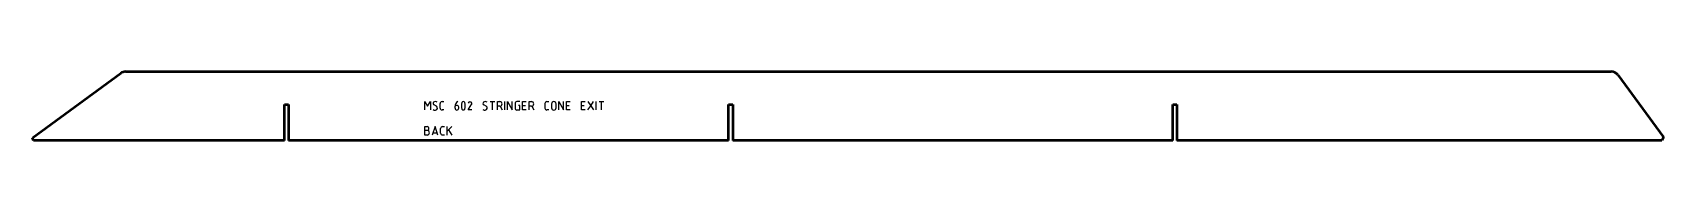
# Model space of a CAD drawing. Header units: millimetres. Extents: x 0 to 1186, y 0 to 50.
import ezdxf

# ---------------------------------------------------------------- set-up
doc = ezdxf.new("R2010")
doc.units = ezdxf.units.MM
doc.layers.add('IV_MARK_SURFACE', color=2, linetype='Continuous', lineweight=25)
doc.layers.add('IV_OUTER_PROFILE', color=7, linetype='Continuous', lineweight=50)

msp = doc.modelspace()

# ---------------------------------------------------------------- linework, layer by layer
at = {"layer": 'IV_MARK_SURFACE'}
for p, q in [((285.1, 22.1), (285.1, 28.2)), ((285.1, 28.2), (287.2, 24.8)), ((287.2, 24.8), (289.2, 28.2)), ((289.2, 28.2), (289.2, 22.1)), ((293.6, 24.8), (291.9, 25.8)), ((296.3, 23.4), (296.3, 26.8)), ((297.7, 28.2), (299, 28.2)), ((307.1, 24.8), (307.1, 23.4)), ((308.5, 25.4), (307.5, 25.4)), ((309.9, 23.4), (309.9, 24.1)), ((316.6, 22.1), (319, 25.8)), ((329.9, 24.8), (328.2, 25.8)), ((332.6, 28.2), (334.3, 28.2)), ((334.3, 22.1), (334.3, 28.2)), ((334.3, 28.2), (336, 28.2)), ((338, 24.8), (338, 28.2)), ((338, 28.2), (339.7, 28.2)), ((339.7, 24.8), (338, 24.8)), ((338, 22.1), (338, 24.8)), ((340, 24.8), (341.4, 22.1)), ((343.4, 22.1), (343.4, 28.2)), ((345.4, 22.1), (345.4, 28.2)), ((345.4, 28.2), (348.8, 22.1)), ((348.8, 22.1), (348.8, 28.2)), ((350.9, 26.8), (350.9, 23.4)), ((354.3, 28.2), (352.2, 28.2)), ((354.3, 25.4), (353.2, 25.4)), ((354.3, 22.1), (354.3, 25.4)), ((356.3, 25.4), (356.3, 28.2)), ((356.3, 28.2), (359, 28.2)), ((356.3, 22.1), (356.3, 25.4)), ((356.3, 25.4), (358.3, 25.4)), ((361, 24.8), (361, 28.2)), ((361, 28.2), (362.7, 28.2)), ((362.7, 24.8), (361, 24.8)), ((361, 22.1), (361, 24.8)), ((363.1, 24.8), (364.4, 22.1)), ((372.6, 23.4), (372.6, 26.8)), ((373.9, 28.2), (375.3, 28.2)), ((377.3, 26.5), (377.3, 23.7)), ((380.7, 23.7), (380.7, 26.5)), ((382.7, 22.1), (382.7, 28.2)), ((382.7, 28.2), (386.1, 22.1)), ((386.1, 22.1), (386.1, 28.2)), ((388.1, 25.4), (388.1, 28.2)), ((388.1, 28.2), (390.9, 28.2)), ((388.1, 22.1), (388.1, 25.4)), ((388.1, 25.4), (390.2, 25.4)), ((399, 25.4), (399, 28.2)), ((399, 28.2), (401.7, 28.2)), ((399, 22.1), (399, 25.4)), ((399, 25.4), (401, 25.4)), ((403.7, 28.2), (405.8, 25.1)), ((403.7, 22.1), (405.8, 25.1)), ((405.8, 25.1), (407.8, 28.2)), ((405.8, 25.1), (407.8, 22.1)), ((409.8, 22.1), (409.8, 28.2)), ((411.9, 28.2), (413.6, 28.2)), ((413.6, 22.1), (413.6, 28.2)), ((413.6, 28.2), (415.3, 28.2)), ((299, 22.1), (297.7, 22.1)), ((319.3, 22.1), (316.6, 22.1)), ((352.2, 22.1), (354.3, 22.1)), ((359, 22.1), (356.3, 22.1)), ((375.3, 22.1), (373.9, 22.1)), ((390.9, 22.1), (388.1, 22.1)), ((401.7, 22.1), (399, 22.1)), ((285.1, 7.3), (285.1, 10)), ((285.1, 10), (286.8, 10)), ((285.1, 3.9), (285.1, 7.3)), ((286.8, 7.3), (285.1, 7.3)), ((286.8, 3.9), (285.1, 3.9)), ((292.6, 10), (290.5, 3.9)), ((291.2, 5.6), (293.9, 5.6)), ((294.6, 3.9), (292.6, 10)), ((296.6, 5.3), (296.6, 8.7)), ((298, 10), (299.4, 10)), ((299.4, 3.9), (298, 3.9)), ((301.4, 6.6), (301.4, 10)), ((302.4, 7.6), (301.4, 6.6)), ((301.4, 3.9), (301.4, 6.6)), ((304.8, 10), (302.4, 7.6)), ((302.4, 7.6), (304.8, 3.9))]:
    msp.add_line(p, q, dxfattribs=at)
for centre, radius, start, end in [((292.6, 26.9), 1.35, 139.6263, 239.2984), ((292.9, 25.3), 2.86, 61.7153, 118.2847), ((292.9, 23.5), 1.46, 272.3685, 59.559), ((297.7, 26.8), 1.36, 90, 180), ((310.7, 25), 3.52, 114.8942, 183.1783), ((308.5, 24.1), 1.36, 0, 90), ((320.4, 25.1), 8.54, 163.8661, 196.1339), ((313.2, 27.1), 1.1, 22.4119, 157.5881), ((306.1, 25.1), 8.54, 343.8661, 16.1339), ((318, 26.7), 1.41, 16.4047, 163.5953), ((317.5, 26.9), 1.84, 323.6911, 8.2364), ((328.8, 26.9), 1.35, 139.6263, 239.2984), ((329.2, 25.3), 2.86, 61.7153, 118.2847), ((329.1, 23.5), 1.46, 272.3685, 59.559), ((339.7, 26.5), 1.69, 270, 90), ((352.2, 26.8), 1.36, 90, 180), ((362.7, 26.5), 1.69, 270, 90), ((373.9, 26.8), 1.36, 90, 180), ((379, 26.5), 1.69, 0, 180), ((379, 23.7), 1.69, 180, 0), ((292.5, 24.3), 2.28, 236.4174, 280.9627), ((297.7, 23.4), 1.36, 180, 270), ((308.5, 23.4), 1.36, 180, 0), ((313.2, 23.2), 1.1, 203.0373, 336.9627), ((328.7, 24.3), 2.28, 236.4174, 280.9627), ((352.2, 23.4), 1.36, 180, 270), ((373.9, 23.4), 1.36, 180, 270), ((286.8, 8.7), 1.36, 270, 90), ((286.8, 5.6), 1.69, 270, 90), ((298, 8.7), 1.36, 90, 180), ((298, 5.3), 1.36, 180, 270)]:
    msp.add_arc(centre, radius, start, end, dxfattribs=at)
at = {"layer": 'IV_OUTER_PROFILE'}
for p, q in [((0, 1.8), (64.1, 48.8)), ((67.6, 50), (1147.8, 50)), ((1152.7, 47.6), (1185.8, 2.4)), ((183.1, 0), (183.1, 26)), ((183.1, 26), (186.1, 26)), ((186.1, 26), (186.1, 0)), ((506.1, 0), (506.1, 26)), ((506.1, 26), (509.1, 26)), ((509.1, 26), (509.1, 0)), ((829.1, 0), (829.1, 26)), ((829.1, 26), (832.1, 26)), ((832.1, 26), (832.1, 0)), ((0.6, 0), (0, 1.8)), ((183.1, 0), (0.6, 0)), ((506.1, 0), (186.1, 0)), ((829.1, 0), (509.1, 0)), ((1184.6, 0), (832.1, 0)), ((1185.8, 2.4), (1184.6, 0))]:
    msp.add_line(p, q, dxfattribs=at)
for centre, start, end in [((67.6, 44), 90, 126.3), ((1147.8, 44), 36.3, 90)]:
    msp.add_arc(centre, 6, start, end, dxfattribs=at)

doc.saveas('drawing.dxf')
